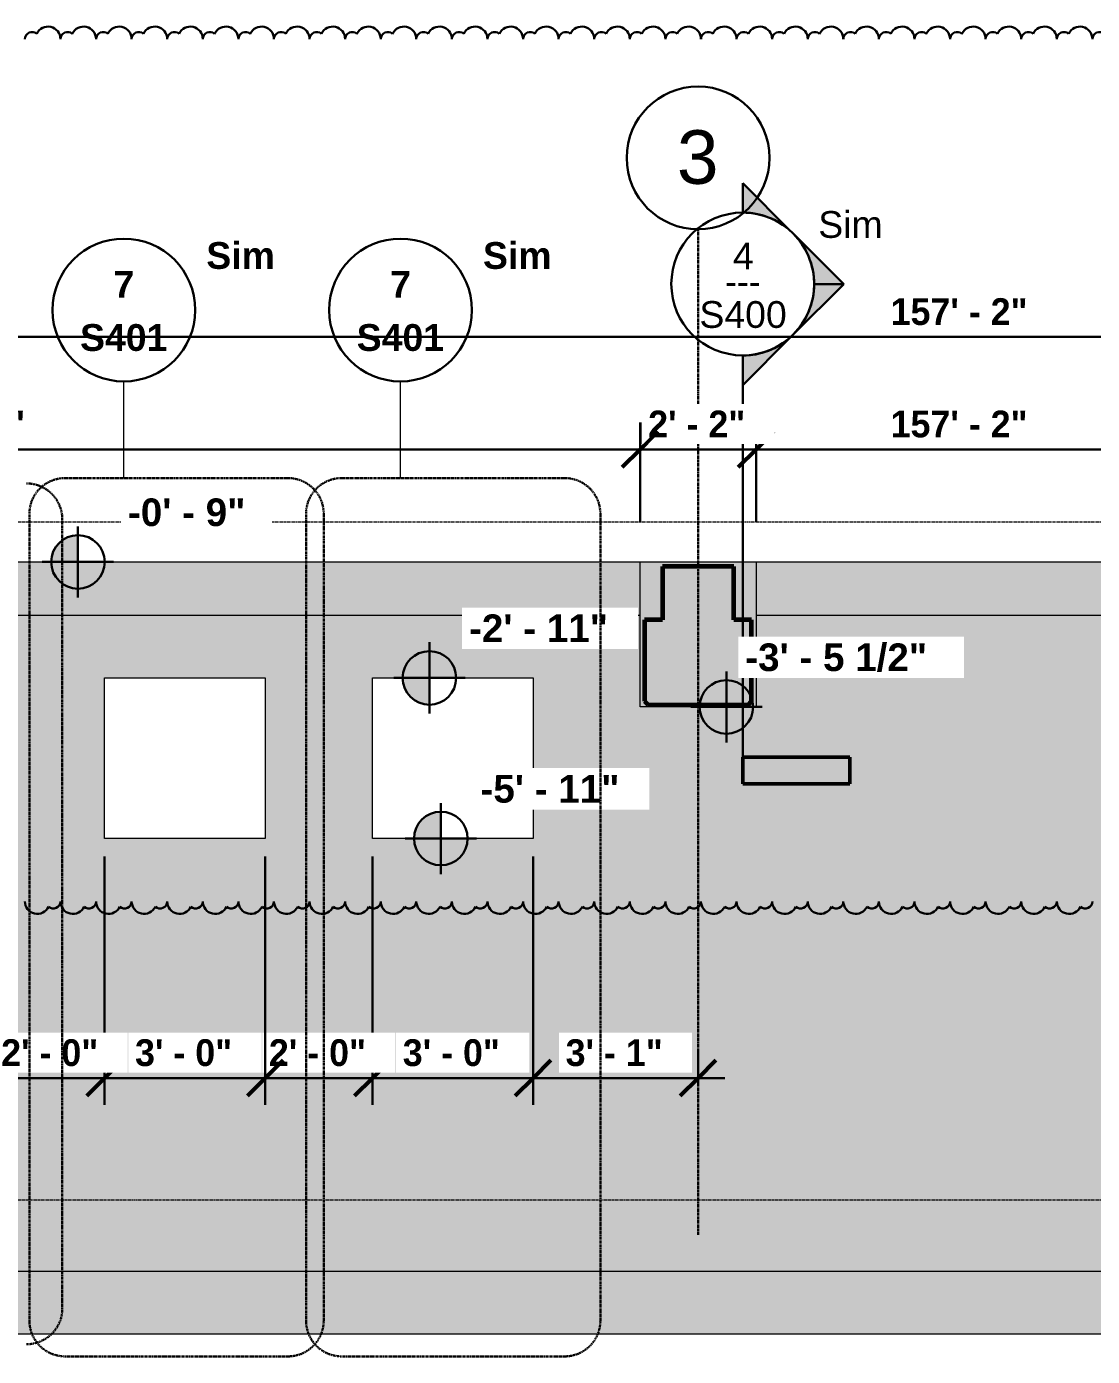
# Model space of a CAD drawing. Header units: inches. Extents: x -3929 to 6224, y -260 to 143.
# Drawn here: x 2077.4 to 2316.2, y -187.1 to 111 of the extents above; entities that cross this region are included whole.
import ezdxf

# ---------------------------------------------------------------- set-up
doc = ezdxf.new("R2010")
doc.units = ezdxf.units.IN
doc.header["$MEASUREMENT"] = 0
doc.linetypes.add('Dash Dot 3_16_', pattern=[0.3125, 0.1875, -0.0625, 0, -0.0625])
doc.linetypes.add('Grid Line 1_2_', pattern=[0.875, 0.5, -0.125, 0.125, -0.125])
for name, color, linetype, lineweight in [('A-ANNO-DIMS', 211, 'Continuous', 9), ('A-ANNO-DIMS-64', 211, 'Continuous', 9), ('A-ANNO-SYMB', 150, 'Continuous', 9), ('A-FLOR-LEVL', 51, 'Continuous', 9), ('A-WALL-PATT', 111, 'Continuous', 60), ('G-ANNO-DIMS', 111, 'Continuous', 9), ('G-ANNO-REVC', 71, 'Continuous', 30), ('G-ANNO-SYMB', 111, 'Continuous', 30), ('S-BEAM', 12, 'Continuous', 9), ('S-FNDN', 32, 'Continuous', 18), ('S-GRID', 1, 'Continuous', 9), ('S-GRID-IDEN', 1, 'Continuous', 30)]:
    doc.layers.add(name, color=color, linetype=linetype, lineweight=lineweight)
doc.styles.add('Arial', font='arial.ttf', dxfattribs={"height": 12})
doc.styles.add('Arial_2', font='arial.ttf', dxfattribs={"height": 6})
doc.styles.add('Arial_B', font='arialbd.ttf', dxfattribs={"height": 6.190476})
doc.styles.add('Arial_B_1', font='arialbd.ttf', dxfattribs={"height": 6})
doc.styles.add('Century Gothic_1', font='', dxfattribs={"height": 6})
doc.styles.add('Century Gothic_B', font='', dxfattribs={"height": 6})
doc.styles.get('Century Gothic_1').set_extended_font_data('Century Gothic')
doc.styles.get('Century Gothic_B').set_extended_font_data('Century Gothic', bold=True)
doc.dimstyles.new('OD__1_16__Tol__', dxfattribs={"dimscale": 12, "dimtxt": 6.26501, "dimasz": 0.666667, "dimexe": 0.5, "dimexo": 0.333333, "dimgap": 0.083333, "dimtad": 1, "dimdec": 4, "dimrnd": 0.0625, "dimzin": 3, "dimdsep": 46, "dimlunit": 4, "dimtxsty": 'Century Gothic_B', "dimblk1": 'OBLIQUE', "dimblk2": 'OBLIQUE', "dimsah": 1, "dimcen": 0.09, "dimdle": 0.5, "dimazin": 0, "dimtfac": 1, "dimtdec": 4, "dimtix": 1, "dimtmove": 0, "dimatfit": 3, "dimfxl": 1, "dimtvp": 1, "dimtfill": 1, "dimfrac": 2, "dimtolj": 1, "dimtzin": 0, "dimlwd": 30, "dimlwe": 30, "dimarcsym": 2})
doc.dimstyles.new('OD__1_4__Tol__', dxfattribs={"dimscale": 12, "dimtxt": 6.26501, "dimasz": 0.666667, "dimexe": 0.5, "dimexo": 0.333333, "dimgap": 0.083333, "dimtad": 1, "dimrnd": 0.25, "dimzin": 1, "dimdsep": 46, "dimlunit": 4, "dimtxsty": 'Century Gothic_B', "dimblk1": 'OBLIQUE', "dimblk2": 'OBLIQUE', "dimsah": 1, "dimcen": 0.09, "dimdle": 0.5, "dimazin": 0, "dimtfac": 1, "dimtdec": 4, "dimtix": 1, "dimtmove": 0, "dimatfit": 3, "dimfxl": 1, "dimtvp": 1, "dimtfill": 1, "dimfrac": 2, "dimtolj": 1, "dimtzin": 0, "dimlwd": 30, "dimlwe": 30, "dimarcsym": 2})
pattern_1 = [(50, (2855.186, 0), (18.36206, -1.60683), [1.92, -21.12]), (355, (2855.186, 0), (-3.55226, 19.25587), [1.536, -16.896]), (100.451, (2856.716, -0.134), (14.81021, 17.64929), [1.632, -17.949]), (46.184, (2855.186, 5.12), (27.32125, -4.2376), [2.88, -31.68]), (96.636, (2857.463, 4.767), (23.92754, 24.93717), [2.448, -26.924]), (351.184, (2855.186, 5.12), (23.92765, 24.9374), [2.304, -25.344]), (21, (2857.746, 3.84), (15.28081, -10.30746), [1.92, -21.12]), (326, (2857.746, 3.84), (6.22856, 18.56374), [1.536, -16.896]), (71.451, (2859.02, 2.981), (21.50985, 8.25628), [1.632, -17.949]), (37.5, (2855.1855, 0), (0.311095, 8.522537), [0.845, -15.846, 0.845, -16.307, -16.96]), (37.5, (2855.1855, 0), (0.311095, 8.522537), [-33.843, 0.845, -16.115]), (7.5, (2855.1855, 0), (6.734636, 10.09743), [0.845, -8.934, 0.845, -15.462, -6.464]), (7.5, (2855.1855, 0), (6.734636, 10.09743), [-26.086, 0.845, -5.619]), (327.5, (2849.4775, 0), (13.666107, -0.577186), [0.845, -5.555, 0.845, -19.123, -26.496]), (327.5, (2849.4775, 0), (13.666107, -0.577186), [-26.368, 0.845, -25.651]), (317.5, (2846.918, 0), (14.92985, 2.56286), [0.845, -7.475, 0.845, -12.416, -18.816]), (317.5, (2846.918, 0), (14.92985, 2.56286), [-21.581, 0.845, -17.971])]

# ---------------------------------------------------------------- blocks, each defined once
blk = doc.blocks.new('Grid - Grid Head - Circle-1738874-ELEVATION - WEST FOUNDATION WALL')
at = {"layer": 'S-GRID-IDEN'}
for start, end in [(0, 180), (180, 360)]:
    blk.add_arc((3481.32, 81.57), 16, start, end, dxfattribs=at)
blk = doc.blocks.new('DIMBLOCK44-ELEVATION - WEST FOUNDATION WALL')
at = {"layer": 'A-ANNO-DIMS-64', "lineweight": 30}
for p, q in [((1343.86, -5), (1343.86, 47.42)), ((3229.86, -17), (3229.86, 47.42)), ((3235.86, 41.42), (1337.86, 41.42)), ((1343.86, 41.42), (1343.86, -5)), ((3229.86, 41.42), (3229.86, -17))]:
    blk.add_line(p, q, dxfattribs=at)
at = {"layer": 'A-ANNO-DIMS-64', "lineweight": 50}
for p, q in [((1343.86, 41.42), (1347.86, 45.42)), ((3229.86, 41.42), (3233.86, 45.42)), ((1343.86, 41.42), (1339.86, 37.42)), ((3229.86, 41.42), (3225.86, 37.42))]:
    blk.add_line(p, q, dxfattribs=at)
at = {"layer": 'A-ANNO-DIMS-64', "color": 0, "lineweight": 30, "insert": (2271, 50.11), "char_height": 6, "width": 38.0674, "attachment_point": 1, "line_spacing_factor": 0.984502, "style": 'Century Gothic_B', "bg_fill": 3, "box_fill_scale": 1.25, "bg_fill_color": 256, "bg_fill_true_color": 13158600, "bg_fill_transparency": 0}
blk.add_mtext('157\' - 2"', dxfattribs=at)
blk = doc.blocks.new('_Oblique')
at = {"color": 0, "linetype": 'ByBlock', "lineweight": -2}
blk.add_line((-0.5, -0.5), (0.5, 0.5), dxfattribs=at)
blk = doc.blocks.new('DIMBLOCK45-ELEVATION - WEST FOUNDATION WALL')
at = {"layer": 'A-ANNO-DIMS-64', "lineweight": 30}
for p, q in [((2190.86, -75), (2190.86, -130.68)), ((2190.86, -124.68), (2190.86, -75)), ((2227.86, -126.34), (2227.86, -118.68)), ((2233.86, -124.68), (2190.86, -124.68)), ((2227.86, -124.68), (2227.86, -126.34))]:
    blk.add_line(p, q, dxfattribs=at)
at = {"layer": 'A-ANNO-DIMS-64', "lineweight": 50}
for p, q in [((2190.86, -124.68), (2194.86, -120.68)), ((2227.86, -124.68), (2231.86, -120.68)), ((2190.86, -124.68), (2186.86, -128.68)), ((2227.86, -124.68), (2223.86, -128.68))]:
    blk.add_line(p, q, dxfattribs=at)
at = {"layer": 'A-ANNO-DIMS-64', "color": 0, "lineweight": 30, "insert": (2198.17, -115.99), "char_height": 6, "width": 26.85, "attachment_point": 1, "line_spacing_factor": 0.984502, "style": 'Century Gothic_B', "bg_fill": 3, "box_fill_scale": 1.25, "bg_fill_color": 256, "bg_fill_true_color": 13158600, "bg_fill_transparency": 0}
blk.add_mtext('3\' - 1"', dxfattribs=at)
blk = doc.blocks.new('DIMBLOCK46-ELEVATION - WEST FOUNDATION WALL')
at = {"layer": 'A-ANNO-DIMS-64', "lineweight": 30}
for p, q in [((2154.86, -75), (2154.86, -130.68)), ((2154.86, -124.68), (2154.86, -75)), ((2190.86, -75), (2190.86, -130.68)), ((2190.86, -124.68), (2190.86, -75)), ((2190.86, -124.68), (2154.86, -124.68))]:
    blk.add_line(p, q, dxfattribs=at)
at = {"layer": 'A-ANNO-DIMS-64', "lineweight": 50}
for p, q in [((2154.86, -124.68), (2158.86, -120.68)), ((2190.86, -124.68), (2194.86, -120.68)), ((2154.86, -124.68), (2150.86, -128.68)), ((2190.86, -124.68), (2186.86, -128.68))]:
    blk.add_line(p, q, dxfattribs=at)
at = {"layer": 'A-ANNO-DIMS-64', "color": 0, "lineweight": 30, "insert": (2161.67, -115.99), "char_height": 6, "width": 26.85, "attachment_point": 1, "line_spacing_factor": 0.984502, "style": 'Century Gothic_B', "bg_fill": 3, "box_fill_scale": 1.25, "bg_fill_color": 256, "bg_fill_true_color": 13158600, "bg_fill_transparency": 0}
blk.add_mtext('3\' - 0"', dxfattribs=at)
blk = doc.blocks.new('DIMBLOCK47-ELEVATION - WEST FOUNDATION WALL')
at = {"layer": 'A-ANNO-DIMS-64', "lineweight": 30}
for p, q in [((2130.86, -75), (2130.86, -130.68)), ((2130.86, -124.68), (2130.86, -75)), ((2154.86, -75), (2154.86, -130.68)), ((2154.86, -124.68), (2154.86, -75)), ((2154.86, -124.68), (2130.86, -124.68))]:
    blk.add_line(p, q, dxfattribs=at)
at = {"layer": 'A-ANNO-DIMS-64', "lineweight": 50}
for p, q in [((2130.86, -124.68), (2134.86, -120.68)), ((2154.86, -124.68), (2158.86, -120.68)), ((2130.86, -124.68), (2126.86, -128.68)), ((2154.86, -124.68), (2150.86, -128.68))]:
    blk.add_line(p, q, dxfattribs=at)
at = {"layer": 'A-ANNO-DIMS-64', "color": 0, "lineweight": 30, "insert": (2131.67, -115.99), "char_height": 6, "width": 26.85, "attachment_point": 1, "line_spacing_factor": 0.984502, "style": 'Century Gothic_B', "bg_fill": 3, "box_fill_scale": 1.25, "bg_fill_color": 256, "bg_fill_true_color": 13158600, "bg_fill_transparency": 0}
blk.add_mtext('2\' - 0"', dxfattribs=at)
blk = doc.blocks.new('DIMBLOCK48-ELEVATION - WEST FOUNDATION WALL')
at = {"layer": 'A-ANNO-DIMS-64', "lineweight": 30}
for p, q in [((2094.86, -75), (2094.86, -130.68)), ((2094.86, -124.68), (2094.86, -75)), ((2130.86, -75), (2130.86, -130.68)), ((2130.86, -124.68), (2130.86, -75)), ((2130.86, -124.68), (2094.86, -124.68))]:
    blk.add_line(p, q, dxfattribs=at)
at = {"layer": 'A-ANNO-DIMS-64', "lineweight": 50}
for p, q in [((2094.86, -124.68), (2098.86, -120.68)), ((2130.86, -124.68), (2134.86, -120.68)), ((2094.86, -124.68), (2090.86, -128.68)), ((2130.86, -124.68), (2126.86, -128.68))]:
    blk.add_line(p, q, dxfattribs=at)
at = {"layer": 'A-ANNO-DIMS-64', "color": 0, "lineweight": 30, "insert": (2101.67, -115.99), "char_height": 6, "width": 26.85, "attachment_point": 1, "line_spacing_factor": 0.984502, "style": 'Century Gothic_B', "bg_fill": 3, "box_fill_scale": 1.25, "bg_fill_color": 256, "bg_fill_true_color": 13158600, "bg_fill_transparency": 0}
blk.add_mtext('3\' - 0"', dxfattribs=at)
blk = doc.blocks.new('DIMBLOCK49-ELEVATION - WEST FOUNDATION WALL')
at = {"layer": 'A-ANNO-DIMS-64', "lineweight": 30}
for p, q in [((2070.86, -75), (2070.86, -130.68)), ((2070.86, -124.68), (2070.86, -75)), ((2094.86, -75), (2094.86, -130.68)), ((2094.86, -124.68), (2094.86, -75)), ((2094.86, -124.68), (2070.86, -124.68))]:
    blk.add_line(p, q, dxfattribs=at)
at = {"layer": 'A-ANNO-DIMS-64', "lineweight": 50}
for p, q in [((2070.86, -124.68), (2074.86, -120.68)), ((2094.86, -124.68), (2098.86, -120.68)), ((2070.86, -124.68), (2066.86, -128.68)), ((2094.86, -124.68), (2090.86, -128.68))]:
    blk.add_line(p, q, dxfattribs=at)
at = {"layer": 'A-ANNO-DIMS-64', "color": 0, "lineweight": 30, "insert": (2071.67, -115.99), "char_height": 6, "width": 26.85, "attachment_point": 1, "line_spacing_factor": 0.984502, "style": 'Century Gothic_B', "bg_fill": 3, "box_fill_scale": 1.25, "bg_fill_color": 256, "bg_fill_true_color": 13158600, "bg_fill_transparency": 0}
blk.add_mtext('2\' - 0"', dxfattribs=at)
blk = doc.blocks.new('Spot Elevations - Spot Elevation - Target Filled-1738873-ELEVATION - WEST FOUNDATION WALL')
at = {"layer": 'G-ANNO-DIMS'}
h = blk.add_hatch(color=256, dxfattribs=at)
edge = h.paths.add_edge_path(flags=0)
edge.add_line((2769.67, -71), (2763.67, -71))
edge.add_arc((2769.67, -71), 6, 90, 180, ccw=False)
edge.add_line((2769.67, -65), (2769.67, -71))
h = blk.add_hatch(color=256, dxfattribs=at)
edge = h.paths.add_edge_path(flags=0)
edge.add_line((2769.67, -71), (2775.67, -71))
edge.add_arc((2769.67, -71), 6, 270, 360, ccw=False)
edge.add_line((2769.67, -77), (2769.67, -71))
at = {"layer": 'G-ANNO-DIMS', "lineweight": 30}
for p, q in [((2769.67, -63.04), (2769.67, -79)), ((2769.67, -71), (2769.67, -65)), ((2777.67, -71), (2761.67, -71)), ((2763.67, -71), (2769.67, -71)), ((2769.67, -71), (2769.67, -77)), ((2775.67, -71), (2769.67, -71))]:
    blk.add_line(p, q, dxfattribs=at)
blk.add_circle((2769.67, -71), 6, dxfattribs=at)
for start, end in [(90, 180), (270, 360)]:
    blk.add_arc((2769.67, -71), 6, start, end, dxfattribs=at)
blk = doc.blocks.new('DIMBLOCK53-ELEVATION - WEST FOUNDATION WALL')
at = {"layer": 'A-ANNO-DIMS-64', "lineweight": 30}
for p, q in [((1343.86, -5), (1343.86, 22.23)), ((3229.86, -17), (3229.86, 22.23)), ((3235.86, 16.23), (1337.86, 16.23)), ((1343.86, 16.23), (1343.86, -5)), ((3229.86, 16.23), (3229.86, -17))]:
    blk.add_line(p, q, dxfattribs=at)
at = {"layer": 'A-ANNO-DIMS-64', "lineweight": 50}
for p, q in [((1343.86, 16.23), (1347.86, 20.23)), ((3229.86, 16.23), (3233.86, 20.23)), ((1343.86, 16.23), (1339.86, 12.23)), ((3229.86, 16.23), (3225.86, 12.23))]:
    blk.add_line(p, q, dxfattribs=at)
at = {"layer": 'A-ANNO-DIMS-64', "color": 0, "lineweight": 30, "insert": (2271, 24.92), "char_height": 6, "width": 38.0674, "attachment_point": 1, "line_spacing_factor": 0.984502, "style": 'Century Gothic_B', "bg_fill": 3, "box_fill_scale": 1.25, "bg_fill_color": 256, "bg_fill_true_color": 13158600, "bg_fill_transparency": 0}
blk.add_mtext('157\' - 2"', dxfattribs=at)
blk = doc.blocks.new('Detail View - 3_32_ x 3_8_-1738294-ELEVATION - WEST FOUNDATION WALL')
at = {"layer": 'G-ANNO-SYMB', "lineweight": 9}
blk.add_hatch(color=256, dxfattribs=at).paths.add_polyline_path([(3516.32, -52.77), (3492.32, -52.77), (3492.32, -58.77), (3516.32, -58.77)], flags=0)
at = {"layer": 'G-ANNO-SYMB', "lineweight": 50}
for p, q in [((3492.32, -58.77), (3492.32, -52.77)), ((3492.32, -52.77), (3516.32, -52.77)), ((3516.32, -52.77), (3516.32, -58.77)), ((3516.32, -58.77), (3492.32, -58.77))]:
    blk.add_line(p, q, dxfattribs=at)
blk = doc.blocks.new('Detail View - Section Head - Filled-1738293-ELEVATION - WEST FOUNDATION WALL')
at = {"layer": 'G-ANNO-SYMB', "lineweight": 9}
h = blk.add_hatch(color=256, dxfattribs=at)
edge = h.paths.add_edge_path(flags=0)
edge.add_arc((3492.32, 53.28), 16.02, 47.9216, 90)
edge.add_line((3492.32, 69.3), (3492.32, 75.91))
edge.add_line((3492.32, 75.91), (3503.06, 65.17))
h = blk.add_hatch(color=256, dxfattribs=at)
edge = h.paths.add_edge_path(flags=0)
edge.add_line((3503.64, 64.59), (3514.95, 53.28))
edge.add_line((3514.95, 53.28), (3508.32, 53.28))
edge.add_arc((3492.32, 53.28), 16, 360, 405)
h = blk.add_hatch(color=256, dxfattribs=at)
edge = h.paths.add_edge_path(flags=0)
edge.add_arc((3492.32, 53.28), 16, 315, 360)
edge.add_line((3508.32, 53.28), (3514.95, 53.28))
edge.add_line((3514.95, 53.28), (3503.64, 41.97))
h = blk.add_hatch(color=256, dxfattribs=at)
edge = h.paths.add_edge_path(flags=0)
edge.add_line((3503.06, 41.39), (3492.32, 30.65))
edge.add_line((3492.32, 30.65), (3492.32, 37.26))
edge.add_arc((3492.32, 53.28), 16.02, 270, 312.0784)
at = {"layer": 'G-ANNO-SYMB'}
for p, q in [((3503.06, 65.17), (3492.32, 75.91)), ((3492.32, 75.91), (3492.32, 69.3)), ((3514.95, 53.28), (3503.64, 64.59)), ((3503.64, 41.97), (3514.95, 53.28)), ((3508.32, 53.28), (3514.95, 53.28)), ((3514.95, 53.28), (3508.32, 53.28)), ((3492.32, 30.65), (3503.06, 41.39)), ((3492.32, 37.26), (3492.32, 30.65))]:
    blk.add_line(p, q, dxfattribs=at)
for centre, radius, start, end in [((3492.32, 53.3), 16, 90, 270), ((3492.32, 53.3), 16, 270, 90), ((3492.32, 53.28), 16.02, 47.9216, 90), ((3492.32, 53.28), 16, 360, 45), ((3492.32, 53.28), 16, 315, 360), ((3492.32, 53.28), 16.02, 270, 312.0784)]:
    blk.add_arc(centre, radius, start, end, dxfattribs=at)
blk = doc.blocks.new('Detail View - Callout Head-1738297-ELEVATION - WEST FOUNDATION WALL')
at = {"layer": 'A-ANNO-SYMB', "lineweight": 30}
for start, end in [(0, 180), (180, 360)]:
    blk.add_arc((2599.4, 41.56), 16, start, end, dxfattribs=at)
blk = doc.blocks.new('DIMBLOCK58-ELEVATION - WEST FOUNDATION WALL')
at = {"layer": 'A-ANNO-DIMS-64', "lineweight": 30}
for p, q in [((2240.86, 0), (2240.86, 22.23)), ((2541.86, 0), (2541.86, 22.23)), ((2541.86, 16.23), (2240.86, 16.23)), ((2240.86, 16.23), (2240.86, 0)), ((2541.86, 16.23), (2541.86, 0))]:
    blk.add_line(p, q, dxfattribs=at)
at = {"layer": 'A-ANNO-DIMS-64', "lineweight": 50}
for p, q in [((2240.86, 16.23), (2244.86, 20.23)), ((2541.86, 16.23), (2545.86, 20.23)), ((2240.86, 16.23), (2236.86, 12.23)), ((2541.86, 16.23), (2537.86, 12.23))]:
    blk.add_line(p, q, dxfattribs=at)
at = {"layer": 'A-ANNO-DIMS-64', "color": 0, "lineweight": 30, "insert": (2377.84, 24.92), "char_height": 6, "width": 32.4587, "attachment_point": 1, "line_spacing_factor": 0.984502, "style": 'Century Gothic_B', "bg_fill": 3, "box_fill_scale": 1.25, "bg_fill_color": 256, "bg_fill_true_color": 13158600, "bg_fill_transparency": 0}
blk.add_mtext('25\' - 1"', dxfattribs=at)
blk = doc.blocks.new('DIMBLOCK59-ELEVATION - WEST FOUNDATION WALL')
at = {"layer": 'A-ANNO-DIMS-64', "lineweight": 30}
for p, q in [((2214.86, 0), (2214.86, 22.23)), ((2240.86, 0), (2240.86, 22.23)), ((2240.86, 16.23), (2214.86, 16.23)), ((2214.86, 16.23), (2214.86, 0)), ((2240.86, 16.23), (2240.86, 0))]:
    blk.add_line(p, q, dxfattribs=at)
at = {"layer": 'A-ANNO-DIMS-64', "lineweight": 50}
for p, q in [((2214.86, 16.23), (2218.86, 20.23)), ((2240.86, 16.23), (2244.86, 20.23)), ((2214.86, 16.23), (2210.86, 12.23)), ((2240.86, 16.23), (2236.86, 12.23))]:
    blk.add_line(p, q, dxfattribs=at)
at = {"layer": 'A-ANNO-DIMS-64', "color": 0, "lineweight": 30, "insert": (2216.67, 24.92), "char_height": 6, "width": 26.85, "attachment_point": 1, "line_spacing_factor": 0.984502, "style": 'Century Gothic_B', "bg_fill": 3, "box_fill_scale": 1.25, "bg_fill_color": 256, "bg_fill_true_color": 13158600, "bg_fill_transparency": 0}
blk.add_mtext('2\' - 2"', dxfattribs=at)
blk = doc.blocks.new('DIMBLOCK60-ELEVATION - WEST FOUNDATION WALL')
at = {"layer": 'A-ANNO-DIMS-64', "lineweight": 30}
for p, q in [((1913.86, 0), (1913.86, 22.23)), ((2214.86, 0), (2214.86, 22.23)), ((2214.86, 16.23), (1913.86, 16.23)), ((1913.86, 16.23), (1913.86, 0)), ((2214.86, 16.23), (2214.86, 0))]:
    blk.add_line(p, q, dxfattribs=at)
at = {"layer": 'A-ANNO-DIMS-64', "lineweight": 50}
for p, q in [((1913.86, 16.23), (1917.86, 20.23)), ((2214.86, 16.23), (2218.86, 20.23)), ((1913.86, 16.23), (1909.86, 12.23)), ((2214.86, 16.23), (2210.86, 12.23))]:
    blk.add_line(p, q, dxfattribs=at)
at = {"layer": 'A-ANNO-DIMS-64', "color": 0, "lineweight": 30, "insert": (2050.84, 24.92), "char_height": 6, "width": 32.4587, "attachment_point": 1, "line_spacing_factor": 0.984502, "style": 'Century Gothic_B', "bg_fill": 3, "box_fill_scale": 1.25, "bg_fill_color": 256, "bg_fill_true_color": 13158600, "bg_fill_transparency": 0}
blk.add_mtext('25\' - 1"', dxfattribs=at)
blk = doc.blocks.new('Family - ___-1982267-ELEVATION - WEST FOUNDATION WALL')
at = {"layer": 'G-ANNO-REVC'}
for centre, radius, start, end in [((2681.63, 108.2), 2.79, 0, 154.7912), ((2689.6, 108.2), 2.79, 0, 154.7912), ((2697.58, 108.2), 2.79, 0, 154.7912), ((2705.55, 108.2), 2.79, 0, 154.7912), ((2713.53, 108.2), 2.79, 0, 154.7912), ((2721.5, 108.2), 2.79, 0, 154.7912), ((2729.48, 108.2), 2.79, 0, 154.7912), ((2737.45, 108.2), 2.79, 0, 154.7912), ((2745.43, 108.2), 2.79, 0, 154.7912), ((2753.4, 108.2), 2.79, 0, 154.7912), ((2761.38, 108.2), 2.79, 0, 154.7912), ((2769.35, 108.2), 2.79, 0, 154.7912), ((2777.32, 108.2), 2.79, 0, 154.7912), ((2785.3, 108.2), 2.79, 0, 154.7912), ((2793.27, 108.2), 2.79, 0, 154.7912), ((2801.25, 108.2), 2.79, 0, 154.7912), ((2809.22, 108.2), 2.79, 0, 154.7912), ((2817.2, 108.2), 2.79, 0, 154.7912), ((2825.17, 108.2), 2.79, 0, 154.7912), ((2833.15, 108.2), 2.79, 0, 154.7912), ((2841.12, 108.2), 2.79, 0, 154.7912), ((2849.1, 108.2), 2.79, 0, 154.7912), ((2857.07, 108.2), 2.79, 0, 154.7912), ((2865.04, 108.2), 2.79, 0, 154.7912), ((2873.02, 108.2), 2.79, 0, 154.7912), ((2880.99, 108.2), 2.79, 0, 154.7912), ((2888.97, 108.2), 2.79, 0, 154.7912), ((2896.94, 108.2), 2.79, 0, 154.7912), ((2904.92, 108.2), 2.79, 0, 154.7912), ((2912.89, 108.2), 2.79, 0, 154.7912), ((2678.04, 108.2), 1.59, 48.1897, 180), ((2686.02, 108.2), 1.59, 48.1897, 180), ((2693.99, 108.2), 1.59, 48.1897, 180), ((2701.96, 108.2), 1.59, 48.1897, 180), ((2709.94, 108.2), 1.59, 48.1897, 180), ((2717.91, 108.2), 1.59, 48.1897, 180), ((2725.89, 108.2), 1.59, 48.1897, 180), ((2733.86, 108.2), 1.59, 48.1897, 180), ((2741.84, 108.2), 1.59, 48.1897, 180), ((2749.81, 108.2), 1.59, 48.1897, 180), ((2757.79, 108.2), 1.59, 48.1897, 180), ((2765.76, 108.2), 1.59, 48.1897, 180), ((2773.74, 108.2), 1.59, 48.1897, 180), ((2781.71, 108.2), 1.59, 48.1897, 180), ((2789.68, 108.2), 1.59, 48.1897, 180), ((2797.66, 108.2), 1.59, 48.1897, 180), ((2805.63, 108.2), 1.59, 48.1897, 180), ((2813.61, 108.2), 1.59, 48.1897, 180), ((2821.58, 108.2), 1.59, 48.1897, 180), ((2829.56, 108.2), 1.59, 48.1897, 180), ((2837.53, 108.2), 1.59, 48.1897, 180), ((2845.51, 108.2), 1.59, 48.1897, 180), ((2853.48, 108.2), 1.59, 48.1897, 180), ((2861.46, 108.2), 1.59, 48.1897, 180), ((2869.43, 108.2), 1.59, 48.1897, 180), ((2877.41, 108.2), 1.59, 48.1897, 180), ((2885.38, 108.2), 1.59, 48.1897, 180), ((2893.35, 108.2), 1.59, 48.1897, 180), ((2901.33, 108.2), 1.59, 48.1897, 180), ((2909.3, 108.2), 1.59, 48.1897, 180), ((2917.28, 108.2), 1.59, 48.1897, 180), ((2679.24, -85.11), 2.79, 180, 334.7912), ((2682.83, -85.11), 1.59, 228.1897, 0), ((2687.21, -85.11), 2.79, 180, 334.7912), ((2690.8, -85.11), 1.59, 228.1897, 0), ((2695.19, -85.11), 2.79, 180, 334.7912), ((2698.77, -85.11), 1.59, 228.1897, 0), ((2703.16, -85.11), 2.79, 180, 334.7912), ((2706.75, -85.11), 1.59, 228.1897, 0), ((2711.14, -85.11), 2.79, 180, 334.7912), ((2714.72, -85.11), 1.59, 228.1897, 0), ((2719.11, -85.11), 2.79, 180, 334.7912), ((2722.7, -85.11), 1.59, 228.1897, 0), ((2727.08, -85.11), 2.79, 180, 334.7912), ((2730.67, -85.11), 1.59, 228.1897, 0), ((2735.06, -85.11), 2.79, 180, 334.7912), ((2738.65, -85.11), 1.59, 228.1897, 0), ((2743.03, -85.11), 2.79, 180, 334.7912), ((2746.62, -85.11), 1.59, 228.1897, 0), ((2751.01, -85.11), 2.79, 180, 334.7912), ((2754.6, -85.11), 1.59, 228.1897, 0), ((2758.98, -85.11), 2.79, 180, 334.7912), ((2762.57, -85.11), 1.59, 228.1897, 0), ((2766.96, -85.11), 2.79, 180, 334.7912), ((2770.55, -85.11), 1.59, 228.1897, 0), ((2774.93, -85.11), 2.79, 180, 334.7912), ((2778.52, -85.11), 1.59, 228.1897, 0), ((2782.91, -85.11), 2.79, 180, 334.7912), ((2786.49, -85.11), 1.59, 228.1897, 0), ((2790.88, -85.11), 2.79, 180, 334.7912), ((2794.47, -85.11), 1.59, 228.1897, 0), ((2798.86, -85.11), 2.79, 180, 334.7912), ((2802.44, -85.11), 1.59, 228.1897, 0), ((2806.83, -85.11), 2.79, 180, 334.7912), ((2810.42, -85.11), 1.59, 228.1897, 0), ((2814.8, -85.11), 2.79, 180, 334.7912), ((2818.39, -85.11), 1.59, 228.1897, 0), ((2822.78, -85.11), 2.79, 180, 334.7912), ((2826.37, -85.11), 1.59, 228.1897, 0), ((2830.75, -85.11), 2.79, 180, 334.7912), ((2834.34, -85.11), 1.59, 228.1897, 0), ((2838.73, -85.11), 2.79, 180, 334.7912), ((2842.32, -85.11), 1.59, 228.1897, 0), ((2846.7, -85.11), 2.79, 180, 334.7912), ((2850.29, -85.11), 1.59, 228.1897, 0), ((2854.68, -85.11), 2.79, 180, 334.7912), ((2858.27, -85.11), 1.59, 228.1897, 0), ((2862.65, -85.11), 2.79, 180, 334.7912), ((2866.24, -85.11), 1.59, 228.1897, 0), ((2870.63, -85.11), 2.79, 180, 334.7912), ((2874.22, -85.11), 1.59, 228.1897, 0), ((2878.6, -85.11), 2.79, 180, 334.7912), ((2882.19, -85.11), 1.59, 228.1897, 0), ((2886.58, -85.11), 2.79, 180, 334.7912), ((2890.16, -85.11), 1.59, 228.1897, 0), ((2894.55, -85.11), 2.79, 180, 334.7912), ((2898.14, -85.11), 1.59, 228.1897, 0), ((2902.53, -85.11), 2.79, 180, 334.7912), ((2906.11, -85.11), 1.59, 228.1897, 0), ((2910.5, -85.11), 2.79, 180, 334.7912), ((2914.09, -85.11), 1.59, 228.1897, 0)]:
    blk.add_arc(centre, radius, start, end, dxfattribs=at)

msp = doc.modelspace()

# ---------------------------------------------------------------- hatches: boundary and pattern name
at = {"layer": 'A-WALL-PATT', "lineweight": 9}
h = msp.add_hatch(dxfattribs=at)
h.set_pattern_fill('FP_9', color=256, style=0, pattern_type=2)
h.set_pattern_definition(pattern_1)
h.paths.add_polyline_path([(3209.86225, -168), (3219.86225, -168), (3219.86225, -21), (2894.86225, -21), (2894.86225, -41.5), (2868.86225, -41.5), (2868.86225, -21), (2567.86225, -21), (2567.86225, -41.5), (2541.86225, -41.5), (2541.86225, -21), (2240.86225, -21), (2240.86225, -41.5), (2214.86225, -41.5), (2214.86225, -21), (1913.86225, -21), (1913.86225, -41.5), (1887.86225, -41.5), (1887.86225, -21), (1586.86225, -21), (1586.86225, -41.5), (1560.86225, -41.5), (1560.86225, -21), (1353.86225, -21), (1353.86225, -168), (3162.11843, -168)], flags=0)
h.paths.add_polyline_path([(2100.66623, -71), (2094.86225, -71), (2094.86225, -35), (2130.86225, -35), (2130.86225, -71)], flags=0)
h.paths.add_polyline_path([(2154.86225, -71), (2154.86225, -35), (2190.86225, -35), (2190.86225, -71)], flags=0)
h.paths.add_polyline_path([(2034.86225, -71), (2034.86225, -35), (2070.86225, -35), (2070.86225, -71)], flags=0)
at = {"layer": 'S-BEAM', "transparency": 33554534}
msp.add_hatch(color=31, dxfattribs=at).paths.add_polyline_path([(2235.86225, -41), (2239.07485, -41), (2239.86225, -40.2126), (2239.86225, -22), (2235.86225, -22), (2235.86225, -10), (2219.86225, -10), (2219.86225, -22), (2215.86225, -22), (2215.88837, -40.23872), (2216.64965, -41), (2219.86225, -41)], flags=0)
at = {"layer": 'S-FNDN'}
h = msp.add_hatch(color=256, dxfattribs=at)
h.paths.add_polyline_path([(2896.75538, -21), (3219.86225, -21), (3219.86225, -9), (2894.86225, -9), (2894.86225, -21)], flags=0)
h.paths.add_polyline_path([(1558.86225, -21), (1560.86225, -21), (1560.86225, -9), (1353.86225, -9), (1353.86225, -21)], flags=0)
h.paths.add_polyline_path([(2567.86225, -21), (2868.86225, -21), (2868.86225, -9), (2567.86225, -9)], flags=0)
h.paths.add_polyline_path([(2214.86225, -21), (2214.86225, -9), (1913.86225, -9), (1913.86225, -21), (2190.86225, -21)], flags=0)
h.paths.add_polyline_path([(2366.02928, -21), (2541.86225, -21), (2541.86225, -9), (2240.86225, -9), (2240.86225, -21)], flags=0)
h.paths.add_polyline_path([(1887.86225, -21), (1887.86225, -9), (1586.86225, -9), (1586.86225, -21), (1835.30318, -21)], flags=0)
h = msp.add_hatch(color=256, dxfattribs=at)
h.paths.add_polyline_path([(1581.86225, -41.5), (1586.86225, -41.5), (1586.86225, -9), (1560.86225, -9), (1560.86225, -41.5), (1563.14965, -41.5)], flags=0)
h.paths.add_polyline_path([(1888.86225, -41.5), (1913.86225, -41.5), (1913.86225, -9), (1887.86225, -9), (1887.86225, -41.5)], flags=0)
h.paths.add_polyline_path([(2541.86225, -41.5), (2567.86225, -41.5), (2567.86225, -9), (2541.86225, -9), (2541.86225, -40.2126)], flags=0)
h.paths.add_polyline_path([(2892.57485, -41.5), (2894.86225, -41.5), (2894.86225, -9), (2868.86225, -9), (2868.86225, -41.5), (2889.86225, -41.5)], flags=0)
h.paths.add_polyline_path([(2239.07485, -41.5), (2240.86225, -41.5), (2240.86225, -9), (2214.86225, -9), (2214.86225, -41.5), (2238.57485, -41.5)], flags=0)
h.paths.add_polyline_path([(1585.07485, -41), (1562.64965, -41), (1561.86225, -40.2126), (1561.86225, -18), (1565.86225, -18), (1565.86225, -10), (1581.86225, -10), (1581.86225, -22), (1585.86225, -22), (1585.86225, -40.2126)], flags=0)
h.paths.add_polyline_path([(2216.64965, -41), (2215.86225, -40.2126), (2215.86225, -22), (2219.86225, -22), (2219.86225, -10), (2235.86225, -10), (2235.86225, -22), (2239.86225, -22), (2239.84562, -40.22922), (2239.07485, -41), (2219.86225, -41)], flags=0)
h.paths.add_polyline_path([(1908.86225, -41), (1889.64965, -41), (1888.86225, -40.2126), (1888.86225, -22), (1892.86225, -22), (1892.86225, -10), (1908.86225, -10), (1908.86225, -22), (1912.86225, -22), (1912.84562, -40.22922), (1912.07485, -41), (1911.8114, -41)], flags=0)
h.paths.add_polyline_path([(2543.64965, -41), (2542.86225, -40.2126), (2542.86225, -22), (2546.86225, -22), (2546.86225, -10), (2562.86225, -10), (2562.86225, -22), (2566.86225, -22), (2566.86225, -40.2126), (2566.07485, -41), (2546.86225, -41)], flags=0)
h.paths.add_polyline_path([(2870.64965, -41), (2869.86225, -40.2126), (2869.86225, -22), (2873.86225, -22), (2873.86225, -10), (2889.86225, -10), (2889.86225, -22), (2893.86225, -22), (2893.84562, -40.22922), (2893.07485, -41), (2873.86225, -41)], flags=0)
at = {"layer": 'S-FNDN', "lineweight": 9}
h = msp.add_hatch(dxfattribs=at)
h.set_pattern_fill('FP_9', color=256, style=0, pattern_type=2)
h.set_pattern_definition(pattern_1)
h.paths.add_polyline_path([(2130.86225, -182), (3209.86225, -182), (3209.86225, -168), (1368.86225, -168), (1368.86225, -182), (2100.66623, -182)], flags=0)

# ---------------------------------------------------------------- linework, layer by layer
at = {"layer": 'A-ANNO-SYMB', "linetype": 'Dash Dot 3_16_', "lineweight": 30}
for p, q in [((2086.00022, -187.0818), (2135.9556, -187.0818)), ((2148.00022, -187.0818), (2197.9556, -187.0818))]:
    msp.add_line(p, q, dxfattribs=at)
for centre, start, end in [((2077.37277, -176.35024), 270, 0), ((2086.00022, -179.0818), 180, 270), ((2135.9556, -179.0818), 270, 0), ((2148.00022, -179.0818), 180, 270), ((2197.9556, -179.0818), 270, 0)]:
    msp.add_arc(centre, 8, start, end, dxfattribs=at)
at = {"layer": 'A-FLOR-LEVL', "linetype": 'Grid Line 1_2_'}
for p, q in [((1293.24083, 0), (3491.93379, 0)), ((1293.24083, -152), (3491.93379, -152))]:
    msp.add_line(p, q, dxfattribs=at)
at = {"layer": 'S-BEAM', "lineweight": 60}
for p, q in [((2235.86225, -10), (2219.86225, -10)), ((2219.86225, -10), (2219.86225, -22)), ((2235.86225, -22), (2235.86225, -10)), ((2219.86225, -22), (2215.86225, -22)), ((2215.86225, -22), (2215.86225, -40.2126)), ((2239.86225, -22), (2235.86225, -22)), ((2239.86225, -40.2126), (2239.86225, -22)), ((2215.86225, -40.2126), (2216.64965, -41)), ((2216.64965, -41), (2239.07485, -41)), ((2239.07485, -41), (2239.86225, -40.2126))]:
    msp.add_line(p, q, dxfattribs=at)
at = {"layer": 'S-BEAM', "color": 133}
for p, q in [((2219.86225, -22), (2219.86225, -10)), ((2219.86225, -10), (2235.86225, -10)), ((2235.86225, -10), (2235.86225, -22)), ((2215.86225, -40.2126), (2215.86225, -22)), ((2215.86225, -22), (2219.86225, -22)), ((2235.86225, -22), (2239.86225, -22)), ((2239.86225, -22), (2239.86225, -40.2126)), ((2216.64965, -41), (2215.86225, -40.2126)), ((2216.64965, -41), (2239.07485, -41)), ((2239.86225, -40.2126), (2239.07485, -41))]:
    msp.add_line(p, q, dxfattribs=at)
at = {"layer": 'S-FNDN'}
for p, q in [((1349.86225, -9), (2894.86225, -9)), ((2214.86225, -41.5), (2214.86225, -9)), ((2240.86225, -9), (2240.86225, -41.5)), ((2214.86225, -21), (1913.86225, -21)), ((2541.86225, -21), (2240.86225, -21)), ((2094.86225, -35), (2130.86225, -35)), ((2094.86225, -71), (2094.86225, -35)), ((2130.86225, -35), (2130.86225, -71)), ((2154.86225, -35), (2190.86225, -35)), ((2154.86225, -71), (2154.86225, -35)), ((2190.86225, -35), (2190.86225, -71)), ((2240.86225, -41.5), (2214.86225, -41.5)), ((2130.86225, -71), (2094.86225, -71)), ((2190.86225, -71), (2154.86225, -71))]:
    msp.add_line(p, q, dxfattribs=at)
at = {"layer": 'S-FNDN', "color": 253}
for p, q in [((1368.86225, -168), (3209.86225, -168)), ((1368.86225, -182), (3209.86225, -182))]:
    msp.add_line(p, q, dxfattribs=at)
at = {"layer": 'S-GRID', "linetype": 'Grid Line 1_2_', "lineweight": 30}
msp.add_line((2227.86225, -159.83557), (2227.86225, 65.56564), dxfattribs=at)

# ---------------------------------------------------------------- block references
at = {"layer": 'G-ANNO-DIMS', "lineweight": 30, "extrusion": (0, 0, -1), "rotation": 180}
msp.add_blockref('Spot Elevations - Spot Elevation - Target Filled-1738873-ELEVATION - WEST FOUNDATION WALL', (602.0281, -106), dxfattribs=at)
at = {"layer": 'G-ANNO-DIMS', "lineweight": 30}
msp.add_blockref('Spot Elevations - Spot Elevation - Target Filled-1738873-ELEVATION - WEST FOUNDATION WALL', (-535.47418, 29.5), dxfattribs=at)
at = {"layer": 'G-ANNO-SYMB'}
msp.add_blockref('Detail View - 3_32_ x 3_8_-1738294-ELEVATION - WEST FOUNDATION WALL', (-1254.46149, 0), dxfattribs=at)
at = {"layer": 'S-GRID-IDEN'}
msp.add_blockref('Grid - Grid Head - Circle-1738874-ELEVATION - WEST FOUNDATION WALL', (-1253.46149, 0), dxfattribs=at)

# ---------------------------------------------------------------- texts
at = {"layer": 'A-ANNO-SYMB', "char_height": 6, "width": 18.786, "attachment_point": 1, "style": 'Arial_B_1'}
for insert in [(2117.64775, 62.68677), (2179.64775, 62.68677)]:
    msp.add_mtext('Sim', dxfattribs=dict(at, insert=insert))
at = {"layer": 'G-ANNO-SYMB', "lineweight": 9, "char_height": 6, "attachment_point": 1, "style": 'Arial_2'}
for s, insert, width in [('Sim', (2254.7829, 69.64021), 17.776), ('4', (2235.64826, 62.5524), 5.656)]:
    msp.add_mtext(s, dxfattribs=dict(at, insert=insert, width=width))
at = {"layer": 'S-GRID-IDEN', "lineweight": 9, "insert": (2223.10957, 87.7576), "char_height": 12, "width": 11.312, "attachment_point": 1, "style": 'Arial'}
msp.add_mtext('3', dxfattribs=at)

# ---------------------------------------------------------------- next in the draw order: dimensions: what is measured, and where the dimension line sits
at = {"layer": 'A-ANNO-DIMS', "lineweight": 30}
for base, p1, p2, override, picture, middle in [((1343.86225, 41.42396), (3229.86225, -21), (1343.86225, -9), {"dimpost": '<>', "dimfxl": 1886.038176}, 'DIMBLOCK44-ELEVATION - WEST FOUNDATION WALL', (2286.86225, 45.57488)), ((2190.86225, -124.68305), (2227.86225, -130.33991), (2190.86225, -71), {"dimpost": '<>', "dimfxl": 69.93014}, 'DIMBLOCK45-ELEVATION - WEST FOUNDATION WALL', (2209.36225, -120.53213))]:
    dim = msp.add_linear_dim(base=base, p1=p1, p2=p2, dimstyle='OD__1_4__Tol__', override=override, dxfattribs=at)
    dim.commit()
    dim.dimension.update_dxf_attribs({"geometry": picture, "text_midpoint": middle})

# ---------------------------------------------------------------- next in the draw order: block references
at = {"layer": 'A-ANNO-SYMB'}
for p in [(-500.23045, 5.89663), (-438.23045, 5.89663)]:
    msp.add_blockref('Detail View - Callout Head-1738297-ELEVATION - WEST FOUNDATION WALL', p, dxfattribs=at)
at = {"layer": 'G-ANNO-SYMB'}
msp.add_blockref('Detail View - Section Head - Filled-1738293-ELEVATION - WEST FOUNDATION WALL', (-1254.46149, 0), dxfattribs=at)

# ---------------------------------------------------------------- next in the draw order: texts
at = {"layer": 'A-ANNO-SYMB', "char_height": 6, "attachment_point": 1, "style": 'Arial_B_1'}
for s, insert, width in [('\\fArial|b1|i0|c0|p34|;7', (2096.84645, 56.21733), 5.656), ('\\fArial|b1|i0|c0|p34|;7', (2158.84645, 56.21733), 5.656), ('S401', (2089.35039, 44.30029), 23.836), ('S401', (2151.35039, 44.30029), 23.836)]:
    msp.add_mtext(s, dxfattribs=dict(at, insert=insert, width=width))
at = {"layer": 'G-ANNO-DIMS', "insert": (2176.52328, -20.76901), "char_height": 6.190476, "width": 36.2880918, "attachment_point": 1, "line_spacing_factor": 0.941778, "style": 'Arial_B', "bg_fill": 3, "box_fill_scale": 1.25, "bg_fill_color": 256, "bg_fill_true_color": 13158600, "bg_fill_transparency": 0}
msp.add_mtext('-2\' - 11"', dxfattribs=at)
at = {"layer": 'G-ANNO-SYMB', "lineweight": 9, "char_height": 6, "attachment_point": 1}
for s, insert, width, style in [('---', (2233.88072, 56.88127), 10.302, 'Century Gothic_1'), ('S400', (2228.1522, 49.46157), 23.836, 'Arial_2')]:
    msp.add_mtext(s, dxfattribs=dict(at, insert=insert, width=width, style=style))

# ---------------------------------------------------------------- next in the draw order: dimensions: what is measured, and where the dimension line sits
at = {"layer": 'A-ANNO-DIMS', "lineweight": 30}
dim = msp.add_linear_dim(base=(2154.86225, -124.68305), p1=(2190.86225, -71), p2=(2154.86225, -71), dimstyle='OD__1_4__Tol__', override={"dimpost": '<>', "dimfxl": 36}, dxfattribs=at)
dim.commit()
dim.dimension.update_dxf_attribs({"geometry": 'DIMBLOCK46-ELEVATION - WEST FOUNDATION WALL', "text_midpoint": (2172.86225, -120.53213)})

# ---------------------------------------------------------------- next in the draw order: block references
at = {"layer": 'G-ANNO-DIMS', "lineweight": 30}
msp.add_blockref('Spot Elevations - Spot Elevation - Target Filled-1738873-ELEVATION - WEST FOUNDATION WALL', (-599.46149, 0), dxfattribs=at)

# ---------------------------------------------------------------- next in the draw order: dimensions: what is measured, and where the dimension line sits
at = {"layer": 'A-ANNO-DIMS', "lineweight": 30}
for base, p1, p2, override, picture, middle in [((1343.86225, 16.22711), (3229.86225, -21), (1343.86225, -9), {"dimpost": '<>', "dimfxl": 1886.038176}, 'DIMBLOCK53-ELEVATION - WEST FOUNDATION WALL', (2286.86225, 20.37802)), ((2130.86225, -124.68305), (2154.86225, -71), (2130.86225, -71), {"dimpost": '<>', "dimfxl": 24}, 'DIMBLOCK47-ELEVATION - WEST FOUNDATION WALL', (2142.86225, -120.53213))]:
    dim = msp.add_linear_dim(base=base, p1=p1, p2=p2, dimstyle='OD__1_4__Tol__', override=override, dxfattribs=at)
    dim.commit()
    dim.dimension.update_dxf_attribs({"geometry": picture, "text_midpoint": middle})

# ---------------------------------------------------------------- next in the draw order: linework, layer by layer
at = {"layer": 'A-ANNO-SYMB'}
for p, q in [((2099.17306, 9.79995), (2099.17306, 31.45694)), ((2161.17306, 9.79995), (2161.17306, 31.45694))]:
    msp.add_line(p, q, dxfattribs=at)
at = {"layer": 'A-ANNO-SYMB', "linetype": 'Dash Dot 3_16_', "lineweight": 30}
for p, q in [((2135.9556, 9.79995), (2086.00022, 9.79995)), ((2197.9556, 9.79995), (2148.00022, 9.79995)), ((2140.00022, 1.79995), (2140.00022, -179.0818)), ((2143.9556, -179.0818), (2143.9556, 1.79995))]:
    msp.add_line(p, q, dxfattribs=at)
for centre, start, end in [((2086.00022, 1.79995), 90, 180), ((2135.9556, 1.79995), 0, 90), ((2148.00022, 1.79995), 90, 180), ((2197.9556, 1.79995), 0, 90), ((2077.37277, 0.59387), 0, 90)]:
    msp.add_arc(centre, 8, start, end, dxfattribs=at)
at = {"layer": 'G-ANNO-SYMB'}
msp.add_line((2237.86225, 37.27997), (2237.86225, -52.77425), dxfattribs=at)

# ---------------------------------------------------------------- next in the draw order: block references
at = {"layer": 'G-ANNO-DIMS', "lineweight": 30}
msp.add_blockref('Spot Elevations - Spot Elevation - Target Filled-1738873-ELEVATION - WEST FOUNDATION WALL', (-680.79288, 62), dxfattribs=at)

# ---------------------------------------------------------------- next in the draw order: texts
at = {"layer": 'G-ANNO-DIMS', "char_height": 6.190476, "attachment_point": 1, "line_spacing_factor": 0.941778, "style": 'Arial_B', "bg_fill": 3, "box_fill_scale": 1.25, "bg_fill_color": 256, "bg_fill_true_color": 13158600, "bg_fill_transparency": 0}
for s, insert, width in [('-0\' - 9"', (2100.08466, 5.23099), 30.7053085), ('-5\' - 11"', (2179.08989, -56.76901), 36.2880918)]:
    msp.add_mtext(s, dxfattribs=dict(at, insert=insert, width=width))

# ---------------------------------------------------------------- next in the draw order: dimensions: what is measured, and where the dimension line sits
at = {"layer": 'A-ANNO-DIMS', "lineweight": 30}
dim = msp.add_linear_dim(base=(2094.86225, -124.68305), p1=(2130.86225, -71), p2=(2094.86225, -71), dimstyle='OD__1_4__Tol__', override={"dimpost": '<>', "dimfxl": 36}, dxfattribs=at)
dim.commit()
dim.dimension.update_dxf_attribs({"geometry": 'DIMBLOCK48-ELEVATION - WEST FOUNDATION WALL', "text_midpoint": (2112.86225, -120.53213)})

# ---------------------------------------------------------------- next in the draw order: linework, layer by layer
at = {"layer": 'A-ANNO-SYMB', "linetype": 'Dash Dot 3_16_', "lineweight": 30}
msp.add_line((2205.9556, -179.0818), (2205.9556, 1.79995), dxfattribs=at)

# ---------------------------------------------------------------- next in the draw order: texts
at = {"layer": 'G-ANNO-DIMS', "insert": (2238.42488, -27.26901), "char_height": 6.1904762, "width": 47.4536585, "attachment_point": 1, "line_spacing_factor": 0.941778, "style": 'Arial_B', "bg_fill": 3, "box_fill_scale": 1.25, "bg_fill_color": 256, "bg_fill_true_color": 13158600, "bg_fill_transparency": 0}
msp.add_mtext('-3\' - 5 1/2"', dxfattribs=at)

# ---------------------------------------------------------------- next in the draw order: dimensions: what is measured, and where the dimension line sits
at = {"layer": 'A-ANNO-DIMS', "lineweight": 30}
dim = msp.add_linear_dim(base=(2240.86225, 16.22711), p1=(2541.86225, -4), p2=(2240.86225, -4), angle=0, dimstyle='OD__1_16__Tol__', override={"dimpost": '<>', "dimfxl": 301}, dxfattribs=at)
dim.commit()
dim.dimension.update_dxf_attribs({"geometry": 'DIMBLOCK58-ELEVATION - WEST FOUNDATION WALL', "text_midpoint": (2391.36225, 20.37802)})
dim = msp.add_linear_dim(base=(2070.86225, -124.68305), p1=(2094.86225, -71), p2=(2070.86225, -71), dimstyle='OD__1_4__Tol__', override={"dimpost": '<>', "dimfxl": 24}, dxfattribs=at)
dim.commit()
dim.dimension.update_dxf_attribs({"geometry": 'DIMBLOCK49-ELEVATION - WEST FOUNDATION WALL', "text_midpoint": (2082.86225, -120.53213)})

# ---------------------------------------------------------------- next in the draw order: linework, layer by layer
at = {"layer": 'A-ANNO-SYMB', "linetype": 'Dash Dot 3_16_', "lineweight": 30}
for p, q in [((2078.00022, 1.79995), (2078.00022, -179.0818)), ((2085.37277, -176.35024), (2085.37277, 0.59387))]:
    msp.add_line(p, q, dxfattribs=at)

# ---------------------------------------------------------------- next in the draw order: dimensions: what is measured, and where the dimension line sits
at = {"layer": 'A-ANNO-DIMS', "lineweight": 30}
dim = msp.add_linear_dim(base=(2214.86225, 16.22711), p1=(2240.86225, -4), p2=(2214.86225, -4), angle=0, dimstyle='OD__1_16__Tol__', override={"dimpost": '<>', "dimfxl": 26}, dxfattribs=at)
dim.commit()
dim.dimension.update_dxf_attribs({"geometry": 'DIMBLOCK59-ELEVATION - WEST FOUNDATION WALL', "text_midpoint": (2227.86225, 20.30257)})

# ---------------------------------------------------------------- next in the draw order: dimensions: what is measured, and where the dimension line sits
dim = msp.add_linear_dim(base=(1913.86225, 16.22711), p1=(2214.86225, -4), p2=(1913.86225, -4), angle=0, dimstyle='OD__1_16__Tol__', override={"dimpost": '<>', "dimfxl": 301}, dxfattribs=at)
dim.commit()
dim.dimension.update_dxf_attribs({"geometry": 'DIMBLOCK60-ELEVATION - WEST FOUNDATION WALL', "text_midpoint": (2064.36225, 20.37802)})

# ---------------------------------------------------------------- next in the draw order: block references
at = {"layer": 'G-ANNO-REVC'}
msp.add_blockref('Family - ___-1982267-ELEVATION - WEST FOUNDATION WALL', (-599.46149, 0), dxfattribs=at)

doc.saveas('drawing.dxf')
